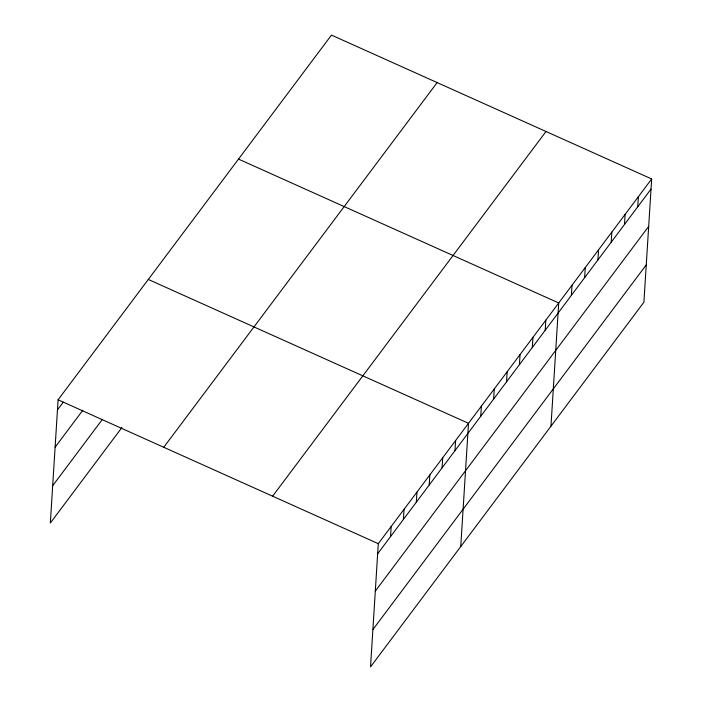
<?xml version="1.0" encoding="UTF-8"?>
<svg xmlns="http://www.w3.org/2000/svg" width="702" height="702" viewBox="0 0 702 702"><rect width="100%" height="100%" fill="white"/><g stroke="black" fill="none" stroke-linecap="round" stroke-linejoin="round"><path stroke-width="1.05" d="M651.667 178.966L378.29 543.673L370.533 666.9L643.909 302.202L651.667 178.966L331.467 35.1L58.09 399.798L50.333 523.034L121.858 427.606M390.54 536.591L391.172 526.474M403.431 519.401L404.062 509.283M416.312 502.211L416.953 492.093M429.203 485.012L429.843 474.894M442.093 467.822L442.725 457.704M454.975 450.631L455.616 440.514M460.749 546.551L468.506 423.315L148.306 279.449M480.756 416.242L481.388 406.125M493.638 399.052L494.278 388.934M506.528 381.853L507.169 371.744M519.419 364.663L520.05 354.545M532.309 347.472L532.941 337.355M545.191 330.282L545.831 320.165M550.965 426.202L558.713 302.966L238.513 159.1M571.358 295.375L571.998 285.258M584.634 277.659L585.275 267.541M597.92 259.942L598.552 249.824M611.196 242.225L611.828 232.116M624.473 224.517L625.105 214.4M637.749 206.8L638.39 196.683M57.45 409.915L63.25 402.176M55.098 447.244L82.81 410.275M52.685 485.705L102.299 419.506M163.75 447.279L437.135 82.582M272.622 496.191L545.998 131.493M377.65 553.79L651.026 189.084M375.307 591.11L648.683 226.413M372.885 629.571L646.261 264.873M58.09 399.798L378.29 543.673"/></g></svg>
